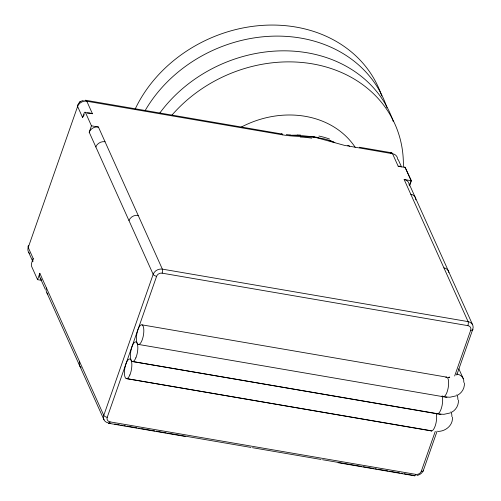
<?xml version="1.0" encoding="UTF-8"?>
<svg xmlns="http://www.w3.org/2000/svg" width="501" height="501" viewBox="0 0 501 501"><rect width="100%" height="100%" fill="white"/><g stroke="black" fill="none" stroke-linecap="round" stroke-linejoin="round"><path stroke-width="0.75" d="M452.397 417.082C453.299 425.149 445.602 431.449 437.968 431.411M458.384 399.992C458.835 404.946 456.11 409.899 451.702 412.21M464.371 382.896C464.822 387.855 462.097 392.803 457.689 395.114M28.732 245.427A7.49 3.15 19.3 0 0 28.225 247.481L33.191 258.522L31.845 262.374A2.993 1.008 -80.3 0 0 31.613 266.407L37.575 279.664L41.746 280.378M78.469 104.202A7.49 3.15 19.3 0 0 77.611 106.456L82.577 117.497L83.924 113.652A2.993 1.008 -80.3 0 1 85.489 112.562L92.434 113.752L86.805 101.24A7.49 2.524 -80.3 0 0 84.869 100.588M37.575 279.664L39.823 273.252L103.782 415.373A7.49 6.306 -24.2 0 0 108.485 422.976M454.664 375.994L470.696 330.215A4.49 3.783 -24.2 0 0 467.871 325.65L162.13 273.164A4.49 3.783 -24.2 0 0 156.613 276.295A2.993 1.259 19.3 0 1 153.168 274.348L89.209 132.226L91.451 125.814L85.489 112.562M437.129 431.11L423.426 470.245A2.993 1.259 19.3 0 1 421.31 471.241A4.49 3.783 -24.2 0 1 415.792 474.372L110.045 421.886A4.49 3.783 -24.2 0 1 107.227 417.32L156.613 276.295M409.649 184.813L411.096 180.692L405.159 167.44L398.182 166.244L392.546 153.726A7.49 2.524 -80.3 0 0 390.617 153.074M409.58 185.89L411.384 180.742L405.159 167.44A2.993 1.027 -80.1 0 0 404.219 167.321M421.31 471.241L435.269 431.367M456.78 374.998L472.812 329.22A7.49 6.306 -24.2 0 0 468.109 321.617L404.144 179.496L411.384 180.742M79.346 102.536L80.147 101.597L83.366 100.388M78.356 103.694L80.147 101.597M456.229 395.84L449.936 397.224L444.525 396.949L446.948 397.187M450.242 412.93L443.949 414.314L438.538 414.045L440.961 414.277M448.32 377.472L449.748 377.159L448.708 377.291M398.226 166.232L399.93 166.226L401.314 166.952M87.399 113.013L89.817 112.988L92.378 113.727M289.716 135.27L297.293 135.132M289.797 135.502L302.529 135.708L314.678 136.955M286.284 134.575L290.561 135.026M314.841 136.98L318.273 137.568M29.753 253.625A7.49 6.306 -24.2 0 1 28.225 247.481L77.611 106.456A7.49 6.306 -24.2 0 1 86.805 101.24L282.783 134.882C300.08 137.907 318.248 134.688 334.618 142.534M85.671 100.256L282.163 134.055M359.411 147.25L391.419 152.742M312.298 136.523L344.35 145.334L392.546 153.726A7.49 6.306 -24.2 0 1 397.606 159.387M91.451 125.814L98.403 127.01L162.362 269.131A2.993 1.008 -80.3 0 1 162.13 273.164M142.084 324.867A9.982 3.363 -80.3 0 1 141.864 340.73A9.982 3.363 -80.3 0 1 136.397 338.275A9.982 3.363 -80.3 0 1 142.084 324.867L446.786 377.153M138.144 344.375L443.635 396.792M132.158 361.471L435.814 413.406M132.834 361.559L437.649 413.889M126.171 378.568L429.827 430.497M126.847 378.65L431.662 430.979M109.256 423.107L110.796 423.37M114.648 424.034L116.188 424.297M117.729 424.56L119.269 424.823M120.81 425.092L122.35 425.355M123.891 425.618L125.432 425.881M126.972 426.144L136.98 427.867M138.52 428.13L140.061 428.393M141.601 428.662L154.696 430.904M156.237 431.173L166.244 432.889M167.785 433.152L250.963 447.431M252.504 447.7L321.047 459.461M322.588 459.73L361.86 466.469M363.4 466.738L373.414 468.454M374.955 468.717L376.495 468.98M378.036 469.249L388.05 470.965M389.584 471.228L399.598 472.95M401.138 473.213L402.679 473.476M404.219 473.739L414.233 475.462M108.736 423.301L185.245 436.465M338.119 462.705L414.477 475.793M330.892 141.044L334.868 142.616M472.587 324.729L410.062 185.896M458.822 368.811L463.256 378.643M398.214 159.575L401.025 165.831M28.67 252.36L32.615 261.121M40.268 278.136L45.24 289.177M46.9 292.86L104.008 419.863M145.065 110.721A134.782 113.514 -24.2 0 1 275.368 36.11A134.782 113.514 -24.2 0 1 386.947 107.702M135.138 109.137A134.782 113.514 -24.2 0 1 264.39 25.263A134.782 113.514 -24.2 0 1 381.743 95.941M171.906 115.174A134.782 113.514 -24.2 0 1 318.617 65.08A134.782 113.514 -24.2 0 1 403.355 166.551M159.681 113.213A134.782 113.514 -24.2 0 1 289.033 50.92A134.782 113.514 -24.2 0 1 393.341 121.712M443.917 267.86A7.49 6.306 -24.2 0 1 448.902 272.563M128.976 220.59A7.49 6.306 -24.2 0 1 138.17 215.374M81.118 367.765A7.49 6.306 -24.2 0 1 79.59 361.616M107.227 417.32A2.993 1.259 19.3 0 1 103.782 415.373L153.168 274.348A7.49 6.306 -24.2 0 1 162.362 269.131L468.109 321.617A2.993 1.008 -80.3 0 1 467.871 325.65M472.812 329.22A2.993 1.259 19.3 0 1 470.696 330.215M423.426 470.245A7.49 6.306 -24.2 0 1 416.926 475.455M110.045 421.886A2.993 1.008 -80.3 0 1 108.535 423.076M415.792 474.372A2.993 1.008 -80.3 0 1 414.283 475.562M95.835 146.956A7.49 6.306 -24.2 0 1 105.028 141.739M47.977 294.125A7.49 6.306 -24.2 0 1 46.449 287.981M410.776 194.225A7.49 6.306 -24.2 0 1 415.83 199.886M404.144 179.496A7.49 6.306 -24.2 0 1 409.204 185.157M41.351 279.401A7.49 6.306 -24.2 0 1 39.823 273.252M89.209 132.226A7.49 6.306 -24.2 0 1 98.403 127.01M241 127.241A89.854 75.676 -24.2 0 1 355.178 147.281M297.312 134.988A88.752 74.943 -17.6 0 1 300.606 135.095M300.256 137.03A90.111 73.422 -15.3 0 1 311.735 138.157M318.943 136.04A90.067 73.252 -26.6 0 1 329.627 139.071M328.806 140.424A88.84 71.223 -25 0 1 330.842 141.132M347.713 145.528A7.49 2.524 -80.3 0 1 349.435 146.323M82.577 117.497A7.49 6.306 -24.2 0 1 84.412 114.66M32.947 261.635A7.49 6.306 -24.2 0 1 33.191 258.522M281.174 134.024A7.49 2.524 -80.3 0 1 282.783 134.882M456.43 373.997A9.982 8.411 -24.2 0 1 463.794 382.376M445.746 377.278A9.982 3.363 -80.3 0 1 448.182 387.868A9.982 3.363 -80.3 0 1 442.283 396.109M450.8 411.903A9.982 8.411 -24.2 0 1 451.821 416.563M436.239 413.375A9.982 3.363 -80.3 0 1 435.275 425.737A9.982 3.363 -80.3 0 1 430.503 430.534M456.787 394.813A9.982 8.411 -24.2 0 1 457.808 399.466M442.089 395.871A9.982 3.363 -80.3 0 1 441.462 408.014A9.982 3.363 -80.3 0 1 436.697 413.632M135.877 357.82A9.982 3.363 -80.3 0 0 136.097 341.964A9.982 3.363 -80.3 0 0 130.41 355.366A9.982 3.363 -80.3 0 0 135.877 357.82M129.891 374.917A9.982 3.363 -80.3 0 0 130.11 359.06A9.982 3.363 -80.3 0 0 124.423 372.462A9.982 3.363 -80.3 0 0 129.891 374.917"/></g></svg>
